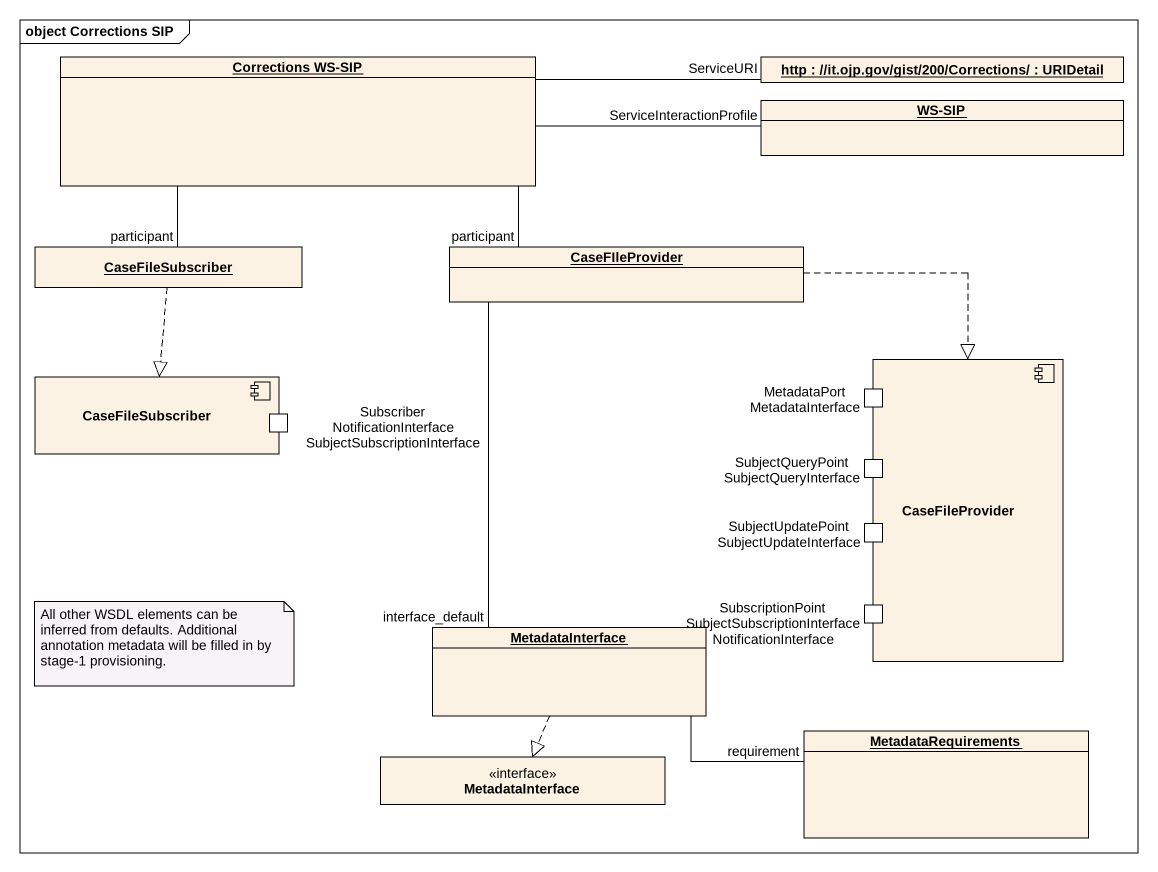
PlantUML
@startuml
mainframe object Corrections SIP
allowmixing
hide circle
hide empty members
object "Corrections WS-SIP" as Corrections_WS_SIP
object "http : //it.ojp.gov/gist/200/Corrections/ : URIDetail" as http
object "WS-SIP" as WS_SIP
object CaseFileSubscriber
object CaseFIleProvider
component "CaseFileSubscriber" as CaseFileSubscriber_2 {
  port "Subscriber NotificationInterface SubjectSubscriptionInterface" as Subscriber
}
component CaseFileProvider {
  port "MetadataPort MetadataInterface" as MetadataPort
  port "SubjectQueryPoint SubjectQueryInterface" as SubjectQueryPoint
  port "SubjectUpdatePoint SubjectUpdateInterface" as SubjectUpdatePoint
  port "SubscriptionPoint SubjectSubscriptionInterface NotificationInterface" as SubscriptionPoint
}
object MetadataInterface
object MetadataRequirements
interface "MetadataInterface" as MetadataInterface_2
Corrections_WS_SIP -right- http : ServiceURI
Corrections_WS_SIP -right- WS_SIP : ServiceInteractionProfile
CaseFileSubscriber -up- Corrections_WS_SIP : participant
CaseFileSubscriber ..|> CaseFileSubscriber_2
CaseFIleProvider -left- Corrections_WS_SIP : participant
CaseFIleProvider ..|> CaseFileProvider
MetadataInterface -up- CaseFIleProvider : interface_default
MetadataInterface ..|> MetadataInterface_2
MetadataRequirements -left- MetadataInterface : requirement
note as N1
  All other WSDL elements can be inferred from defaults. Additional annotation metadata will be filled in by stage-1 provisioning.
end note
@enduml
